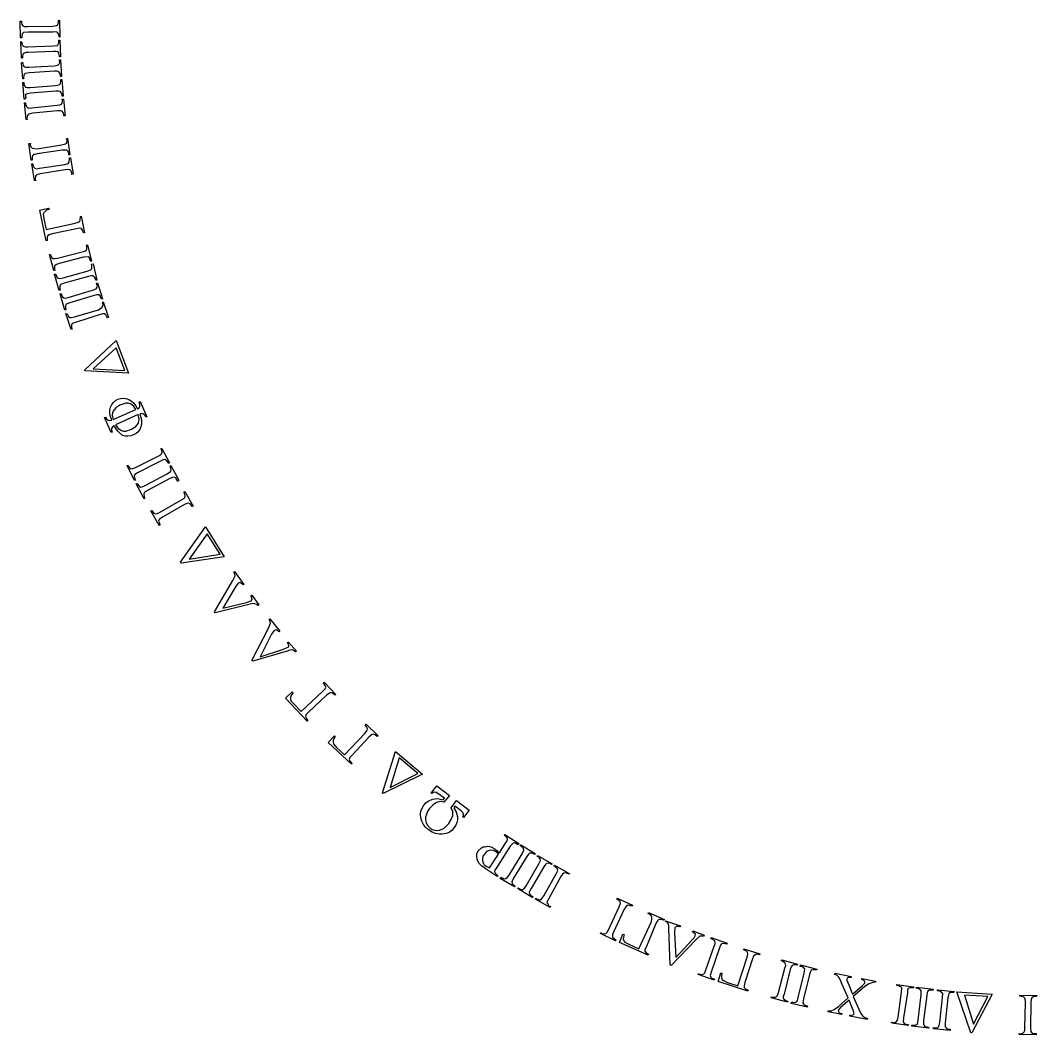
# Model space of a CAD drawing. Extents: x 0 to 660, y 0 to 661.
# Drawn here: x 0.1 to 327.5, y 0.1 to 326.9 of the extents above; entities that cross this region are included whole.
import ezdxf

# ---------------------------------------------------------------- set-up
doc = ezdxf.new("R2010")
doc.units = 0

msp = doc.modelspace()

# ---------------------------------------------------------------- linework, layer by layer
at = {"layer": 'Layer 1'}
for p, q in [((0.093927, 326.708), (0.438149, 326.714)), ((0.19341, 321.304), (0.093927, 326.708)), ((0.438149, 326.714), (0.446352, 326.259)), ((0.446352, 326.259), (0.57269, 325.5935)), ((0.446352, 326.259), (0.446352, 326.259)), ((0.57269, 325.5935), (0.922866, 325.141)), ((0.922866, 325.141), (1.485698, 324.9765)), ((1.485698, 324.9765), (2.35929, 324.935)), ((2.35929, 324.935), (10.5063, 325.086)), ((10.5063, 325.086), (11.7689, 325.23)), ((11.7689, 325.23), (12.03875, 325.3405)), ((12.03875, 325.3405), (12.1616, 325.628)), ((12.1616, 325.628), (12.3693, 326.311)), ((12.3608, 326.934), (12.7503, 326.94)), ((12.3693, 326.311), (12.3608, 326.934)), ((12.7503, 326.94), (12.8045, 321.537)), ((0.613833, 321.311), (0.19341, 321.304)), ((0.736864, 322.617), (0.555624, 321.757)), ((0.555624, 321.757), (0.613833, 321.311)), ((1.12977, 323.006), (0.736864, 322.617)), ((2.49237, 323.15), (1.12977, 323.006)), ((10.5391, 323.105), (2.49237, 323.15)), ((11.4657, 323.210875), (10.5391, 323.105)), ((11.9756, 323.103), (11.4657, 323.210875)), ((12.368688, 322.62475), (11.9756, 323.103)), ((12.6021, 321.782), (12.368688, 322.62475)), ((12.6868, 321.53), (12.6021, 321.782)), ((12.8045, 321.537), (12.6868, 321.53)), ((0.433122, 314.712), (0.227012, 320.112)), ((0.227012, 320.112), (0.57097, 319.932)), ((0.57097, 319.932), (0.588433, 319.67)), ((0.588433, 319.67), (0.727702, 319.007375)), ((0.588433, 319.67), (0.588433, 319.67)), ((0.727702, 319.007375), (1.08664, 318.563)), ((1.08664, 318.563), (1.599966, 318.407625)), ((1.599966, 318.407625), (2.52703, 318.385)), ((2.52703, 318.385), (10.6693, 318.695)), ((10.6693, 318.695), (12.1338, 318.864)), ((12.1338, 318.864), (12.3137, 319.27)), ((12.3137, 319.27), (12.522462, 319.662375)), ((12.4873, 320.58), (12.831, 320.593)), ((12.5045, 319.922), (12.4873, 320.58)), ((12.522462, 319.662375), (12.5045, 319.922)), ((12.831, 320.593), (13.0371, 315.192)), ((0.776816, 314.725), (0.433122, 314.712)), ((0.950382, 316.035), (0.759882, 315.171)), ((0.759882, 315.171), (0.776816, 314.725)), ((1.139129, 316.26825), (0.950382, 316.035)), ((1.44991, 316.329), (1.139129, 316.26825)), ((1.8158, 316.52675), (1.44991, 316.329)), ((2.59503, 316.6), (1.8158, 316.52675)), ((10.7376, 316.911), (2.59503, 316.6)), ((11.671912, 316.889875), (10.7376, 316.911)), ((12.237, 316.742), (11.671912, 316.889875)), ((12.544087, 316.26875), (12.237, 316.742)), ((12.6762, 315.416), (12.544087, 316.26875)), ((12.6931, 315.179), (12.6762, 315.416)), ((13.0371, 315.192), (12.6931, 315.179)), ((0.490801, 313.275), (0.834495, 313.474)), ((0.891645, 308.111), (0.490801, 313.275)), ((0.834495, 313.474), (0.860688, 313.071)), ((0.860688, 313.071), (1.032866, 312.352625)), ((0.860688, 313.071), (0.860688, 313.071)), ((1.032866, 312.352625), (1.38086, 311.974)), ((1.38086, 311.974), (1.916801, 311.829375)), ((1.916801, 311.829375), (2.82442, 311.825)), ((2.82442, 311.825), (10.959, 312.297)), ((10.959, 312.297), (12.215, 312.49)), ((12.215, 312.49), (12.5918, 312.903)), ((12.5918, 312.903), (12.818988, 313.32375)), ((12.7391, 314.217), (13.0828, 314.236)), ((12.7656, 313.761), (12.7391, 314.217)), ((12.818988, 313.32375), (12.7656, 313.761)), ((13.0828, 314.236), (13.3956, 308.841)), ((1.14723, 308.131), (0.891645, 308.111)), ((1.2946, 309.444), (1.1213, 308.577)), ((1.1213, 308.577), (1.14723, 308.131)), ((1.6719, 309.848), (1.2946, 309.444)), ((3.08504, 310.042), (1.6719, 309.848)), ((11.0625, 310.513), (3.08504, 310.042)), ((11.9898, 310.511375), (11.0625, 310.513)), ((12.5055, 310.374), (11.9898, 310.511375)), ((12.873438, 309.93375), (12.5055, 310.374)), ((13.0262, 309.267), (12.873438, 309.93375)), ((13.0519, 308.821), (13.0262, 309.267)), ((13.3956, 308.841), (13.0519, 308.821)), ((13.1159, 307.877), (13.4591, 307.904)), ((13.1514, 307.211), (13.1159, 307.877)), ((13.4591, 307.904), (13.8787, 302.516)), ((0.883972, 306.925), (1.22714, 306.952)), ((1.3036, 301.537), (0.883972, 306.925)), ((1.22714, 306.952), (1.26259, 306.497)), ((1.26259, 306.497), (1.428052, 305.840625)), ((1.26259, 306.497), (1.26259, 306.497)), ((1.428052, 305.840625), (1.80446, 305.41)), ((1.80446, 305.41), (2.32337, 305.27575)), ((2.32337, 305.27575), (3.25067, 305.29)), ((3.25067, 305.29), (11.3742, 305.923)), ((11.3742, 305.923), (12.6262, 306.141)), ((12.6262, 306.141), (12.9945, 306.562)), ((12.9945, 306.562), (13.1514, 307.211)), ((1.64676, 301.564), (1.3036, 301.537)), ((1.83356, 302.009), (1.64676, 301.564)), ((1.76821, 302.879), (1.720418, 302.44925)), ((1.720418, 302.44925), (1.83356, 302.009)), ((1.998, 303.13225), (1.76821, 302.879)), ((2.32304, 303.291), (1.998, 303.13225)), ((3.38931, 303.509), (2.32304, 303.291)), ((11.5131, 304.142), (3.38931, 303.509)), ((12.440175, 304.1585), (11.5131, 304.142)), ((12.9585, 304.031), (12.440175, 304.1585)), ((13.343, 303.501), (12.9585, 304.031)), ((13.5652, 302.809), (13.343, 303.501)), ((13.5355, 302.489), (13.5652, 302.809)), ((13.8787, 302.516), (13.5355, 302.489)), ((13.6181, 301.549), (13.9607, 301.582)), ((13.6625, 300.911), (13.6181, 301.549)), ((13.9607, 301.582), (14.4872, 296.204)), ((1.40758, 300.353), (1.74995, 300.387)), ((1.9341, 294.975), (1.40758, 300.353)), ((1.74995, 300.387), (1.7944, 299.933)), ((1.7944, 299.933), (1.972963, 299.279875)), ((1.7944, 299.933), (1.7944, 299.933)), ((1.972963, 299.279875), (2.3577, 298.857)), ((2.3577, 298.857), (2.879357, 298.652375)), ((2.879357, 298.652375), (3.80603, 298.765)), ((3.80603, 298.765), (12.0015, 299.559)), ((12.0015, 299.559), (12.803275, 299.667125)), ((12.803275, 299.667125), (13.1627, 299.803)), ((13.1627, 299.803), (13.364012, 299.913125)), ((13.364012, 299.913125), (13.5228, 300.231)), ((13.5228, 300.231), (13.6625, 300.911)), ((2.27647, 294.98), (1.9341, 294.975)), ((2.37199, 296.252), (2.23308, 295.452)), ((2.23308, 295.452), (2.27647, 294.98)), ((2.73288, 296.745), (2.37199, 296.252)), ((3.266014, 296.817375), (2.73288, 296.745)), ((4.08252, 296.988), (3.266014, 296.817375)), ((12.0896, 297.782), (4.08252, 296.988)), ((13.016262, 297.816625), (12.0896, 297.782)), ((13.5371, 297.699), (13.016262, 297.816625)), ((13.922163, 297.27425), (13.5371, 297.699)), ((14.1012, 296.614), (13.922163, 297.27425)), ((14.1446, 296.17), (14.1012, 296.614)), ((14.4872, 296.204), (14.1446, 296.17)), ((15.0024, 288.706), (15.3434, 288.951)), ((15.0651, 288.453), (15.0024, 288.706)), ((15.174844, 288.229938), (15.0651, 288.453)), ((15.152325, 287.99225), (15.174844, 288.229938)), ((15.3434, 288.951), (16.0843, 283.598)), ((2.84929, 287.222), (3.32845, 287.269)), ((3.59039, 281.868), (2.84929, 287.222)), ((3.32845, 287.269), (3.25278, 286.817)), ((3.25278, 286.817), (3.457172, 286.172125)), ((3.25278, 286.817), (3.25278, 286.817)), ((3.457172, 286.172125), (3.85841, 285.765)), ((3.85841, 285.765), (5.46893, 285.555)), ((5.46893, 285.555), (13.3808, 286.848)), ((13.6255, 285.079), (5.55413, 283.962)), ((13.3808, 286.848), (14.6172, 287.142)), ((14.550062, 285.151), (13.6255, 285.079)), ((15.0751, 285.055), (14.550062, 285.151)), ((14.6172, 287.142), (14.9598, 287.407)), ((14.9598, 287.407), (15.152325, 287.99225)), ((15.496575, 284.6455), (15.0751, 285.055)), ((3.93117, 281.916), (3.59039, 281.868)), ((3.87092, 282.798875), (3.87006, 282.358)), ((3.87006, 282.358), (3.93117, 281.916)), ((4.01902, 283.236), (3.87092, 282.798875)), ((4.31773, 283.669), (4.01902, 283.236)), ((4.808929, 283.740875), (4.31773, 283.669)), ((5.55413, 283.962), (4.808929, 283.740875)), ((15.6821, 283.993), (15.496575, 284.6455)), ((15.7435, 283.551), (15.6821, 283.993)), ((16.0843, 283.598), (15.7435, 283.551)), ((15.8662, 281.293), (15.9538, 282.164)), ((15.9491, 282.615), (16.2224, 282.669)), ((15.9538, 282.164), (15.9491, 282.615)), ((16.2224, 282.669), (17.0701, 277.331)), ((3.76528, 280.69), (4.10527, 280.744)), ((4.61327, 275.352), (3.76528, 280.69)), ((4.10527, 280.744), (4.17671, 280.294)), ((4.17671, 280.294), (4.475225, 279.6525)), ((4.17671, 280.294), (4.17671, 280.294)), ((4.475225, 279.6525), (4.8035, 279.254)), ((4.8035, 279.254), (5.331577, 279.123625)), ((5.331577, 279.123625), (6.25474, 279.249)), ((6.25474, 279.249), (14.433, 280.527)), ((14.5822, 278.763), (6.53494, 277.485)), ((14.433, 280.527), (15.5326, 280.845)), ((15.505225, 278.853125), (14.5822, 278.763)), ((16.0321, 278.767), (15.505225, 278.853125)), ((15.5326, 280.845), (15.8662, 281.293)), ((16.441937, 278.283375), (16.0321, 278.767)), ((4.95326, 275.176), (4.61327, 275.352)), ((4.9694, 276.728), (4.88314, 275.847)), ((4.88314, 275.847), (4.95326, 275.176)), ((5.202795, 276.992875), (4.9694, 276.728)), ((5.42131, 277.167), (5.202795, 276.992875)), ((6.53494, 277.485), (5.42131, 277.167)), ((16.6603, 277.718), (16.441937, 278.283375)), ((16.7304, 277.215), (16.6603, 277.718)), ((17.0701, 277.331), (16.7304, 277.215)), ((6.33438, 265.775), (9.20828, 266.436)), ((8.4484, 255.878), (6.33438, 265.775)), ((8.19149, 265.409), (7.640564, 264.931625)), ((8.576525, 265.802125), (8.19149, 265.409)), ((9.49853, 266.082), (8.576525, 265.802125)), ((9.20828, 266.436), (9.49853, 266.082)), ((9.49853, 266.082), (9.49853, 266.082)), ((7.640564, 264.931625), (7.47024, 264.443)), ((7.47024, 264.443), (7.62925, 263.008)), ((7.62925, 263.008), (8.3677, 259.496)), ((18.76195, 261.85325), (19.2619, 262.206)), ((19.2619, 262.206), (19.422125, 262.6765)), ((19.422125, 262.6765), (19.4469, 263.735)), ((19.4469, 263.735), (19.6524, 263.807)), ((19.6524, 263.807), (20.7833, 258.513)), ((8.3677, 259.496), (17.7826, 261.562)), ((18.1557, 259.761), (10.3145, 258.141)), ((17.7826, 261.562), (18.76195, 261.85325)), ((19.168825, 259.94175), (18.1557, 259.761)), ((19.7702, 259.827), (19.168825, 259.94175)), ((20.137025, 259.356375), (19.7702, 259.827)), ((20.4467, 258.441), (20.137025, 259.356375)), ((8.78495, 255.95), (8.4484, 255.878)), ((8.83601, 257.492), (8.693502, 256.91225)), ((8.693502, 256.91225), (8.78495, 255.95)), ((9.379993, 257.839375), (8.83601, 257.492)), ((10.3145, 258.141), (9.379993, 257.839375)), ((20.7833, 258.513), (20.4467, 258.441)), ((12.1211, 250.315), (20.0199, 252.316)), ((20.0199, 252.316), (20.842425, 252.54)), ((20.842425, 252.54), (21.2166, 252.743)), ((21.2166, 252.743), (21.450637, 252.9365)), ((21.405, 254.538), (21.7387, 254.622)), ((21.5169, 254.096), (21.405, 254.538)), ((21.450637, 252.9365), (21.5082, 253.22)), ((21.5082, 253.22), (21.5169, 254.096)), ((21.7387, 254.622), (23.0656, 249.383)), ((10.8386, 246.286), (9.51149, 251.525)), ((9.51149, 251.525), (9.84513, 251.516)), ((9.84513, 251.516), (9.95705, 251.168)), ((9.95705, 251.168), (10.245781, 250.54875)), ((9.95705, 251.168), (9.95705, 251.168)), ((10.245781, 250.54875), (10.6754, 250.189)), ((10.6754, 250.189), (11.245325, 250.144)), ((11.245325, 250.144), (12.1211, 250.315)), ((20.4584, 250.584), (12.5595, 248.584)), ((21.9019, 250.72), (20.4584, 250.584)), ((22.36235, 250.357125), (21.9019, 250.72)), ((22.6224, 249.731), (22.36235, 250.357125)), ((22.7319, 249.298), (22.6224, 249.731)), ((23.0656, 249.383), (22.7319, 249.298)), ((11.1723, 246.371), (10.8386, 246.286)), ((11.0688, 247.688), (11.0625, 246.803)), ((11.0625, 246.803), (11.1723, 246.371)), ((11.247175, 247.88975), (11.0688, 247.688)), ((11.363, 247.934), (11.247175, 247.88975)), ((11.796062, 248.270625), (11.363, 247.934)), ((12.5595, 248.584), (11.796062, 248.270625)), ((13.9488, 243.971), (21.6344, 246.13)), ((21.6344, 246.13), (22.8221, 246.489)), ((22.8221, 246.489), (22.9924, 246.72225)), ((22.9745, 248.38), (23.5135, 248.471)), ((23.0952, 247.94), (22.9745, 248.38)), ((22.9924, 246.72225), (23.1042, 247.065)), ((23.1042, 247.065), (23.0952, 247.94)), ((23.5135, 248.471), (24.7385, 243.26)), ((11.1442, 245.128), (11.476, 245.22)), ((12.5764, 239.917), (11.1442, 245.128)), ((11.476, 245.22), (11.5967, 244.78)), ((11.5967, 244.78), (11.8836, 244.16675)), ((11.5967, 244.78), (11.5967, 244.78)), ((11.8836, 244.16675), (12.3346, 243.816)), ((12.3346, 243.816), (12.891088, 243.782125)), ((12.891088, 243.782125), (13.9488, 243.971)), ((22.1078, 244.408), (14.2507, 242.249)), ((23.018238, 244.6), (22.1078, 244.408)), ((23.5743, 244.573), (23.018238, 244.6)), ((24.003138, 244.2195), (23.5743, 244.573)), ((24.2885, 243.599), (24.003138, 244.2195)), ((24.4067, 243.169), (24.2885, 243.599)), ((24.7385, 243.26), (24.4067, 243.169)), ((24.6652, 242.263), (24.9952, 242.361)), ((24.9952, 242.361), (26.5321, 237.18)), ((12.9082, 240.008), (12.5764, 239.917)), ((13.063, 241.797), (12.7783, 241.323)), ((12.7783, 241.323), (12.7899, 240.439)), ((12.7899, 240.439), (12.9082, 240.008)), ((14.2507, 242.249), (13.063, 241.797)), ((15.5588, 237.67), (23.3709, 239.987)), ((23.3709, 239.987), (24.5493, 240.463)), ((24.5493, 240.463), (24.8216, 240.951)), ((24.7949, 241.79), (24.6652, 242.263)), ((24.954388, 241.304875), (24.7949, 241.79)), ((24.8216, 240.951), (24.954388, 241.304875)), ((12.9029, 238.774), (13.2662, 238.872)), ((14.4396, 233.593), (12.9029, 238.774)), ((13.2662, 238.872), (13.3625, 238.435)), ((13.3625, 238.435), (13.722213, 237.82775)), ((13.3625, 238.435), (13.3625, 238.435)), ((13.722213, 237.82775), (14.1195, 237.486)), ((14.1195, 237.486), (14.71225, 237.4625)), ((14.71225, 237.4625), (15.5588, 237.67)), ((16.0668, 235.958), (14.8883, 235.482)), ((23.8786, 238.275), (16.0668, 235.958)), ((24.781937, 238.48475), (23.8786, 238.275)), ((25.3156, 238.468), (24.781937, 238.48475)), ((25.805425, 238.124), (25.3156, 238.468)), ((26.0752, 237.51), (25.805425, 238.124)), ((26.2784, 237.082), (26.0752, 237.51)), ((26.5321, 237.18), (26.2784, 237.082)), ((26.6197, 235.697), (26.6885, 236.174)), ((26.6885, 236.174), (26.8091, 236.279)), ((26.8091, 236.279), (28.4501, 231.129)), ((14.7696, 233.691), (14.4396, 233.593)), ((14.8883, 235.482), (14.6132, 235.003)), ((14.6132, 235.003), (14.6426, 234.119)), ((14.6426, 234.119), (14.7696, 233.691)), ((17.5286, 231.399), (25.2328, 233.692)), ((25.2328, 233.692), (26.4014, 234.372)), ((26.4014, 234.372), (26.6639, 234.865)), ((26.7672, 235.222875), (26.6197, 235.697)), ((26.6639, 234.865), (26.7672, 235.222875)), ((16.4322, 227.3), (14.7915, 232.449)), ((14.7915, 232.449), (15.1193, 232.408)), ((15.1193, 232.408), (15.2577, 232.119)), ((15.2577, 232.119), (15.569012, 231.51775)), ((15.2577, 232.119), (15.2577, 232.119)), ((15.569012, 231.51775), (16.0337, 231.185)), ((16.0337, 231.185), (16.577188, 231.173125)), ((16.577188, 231.173125), (17.5286, 231.399)), ((18.1901, 229.697), (16.8428, 229.198)), ((25.7751, 232.171), (18.1901, 229.697)), ((26.6739, 232.399), (25.7751, 232.171)), ((27.2076, 232.393), (26.6739, 232.399)), ((27.673175, 232.058375), (27.2076, 232.393)), ((27.9865, 231.45), (27.673175, 232.058375)), ((28.122, 231.025), (27.9865, 231.45)), ((28.4501, 231.129), (28.122, 231.025)), ((16.7603, 227.404), (16.4322, 227.3)), ((16.8428, 229.198), (16.5774, 228.713)), ((16.5774, 228.713), (16.6245, 227.83)), ((16.6245, 227.83), (16.7603, 227.404)), ((20.7213, 214.248), (30.9189, 223.786)), ((30.9189, 223.786), (34.899, 213.198)), ((31.0038, 221.426), (23.6146, 214.64)), ((33.7203, 214.086), (31.0038, 221.426)), ((20.8325, 213.952), (20.7213, 214.248)), ((34.899, 213.198), (20.8325, 213.952)), ((23.6146, 214.64), (33.7203, 214.086)), ((33.7203, 214.086), (33.7203, 214.086)), ((34.899, 213.198), (34.899, 213.198)), ((29.183, 202.318), (29.570205, 203.145609)), ((29.570205, 203.145609), (30.086213, 203.841875)), ((30.086213, 203.841875), (30.733489, 204.406703)), ((30.733489, 204.406703), (31.5145, 204.84)), ((31.5145, 204.84), (32.367311, 205.124656)), ((34.060175, 203.53775), (32.1627, 202.952)), ((32.367311, 205.124656), (33.237063, 205.21225)), ((33.237063, 205.21225), (34.121308, 205.102969)), ((34.831228, 203.560063), (34.060175, 203.53775)), ((34.121308, 205.102969), (35.0176, 204.797)), ((35.4838, 203.402), (34.831228, 203.560063)), ((35.0176, 204.797), (35.868966, 204.269641)), ((36.544413, 202.68525), (35.4838, 203.402)), ((35.868966, 204.269641), (36.619775, 203.598375)), ((36.619775, 203.598375), (37.270047, 202.761172)), ((38.4055, 203.949), (38.7201, 204.089)), ((38.621939, 203.151672), (38.4055, 203.949)), ((38.596513, 202.556375), (38.621939, 203.151672)), ((38.7201, 204.089), (40.8916, 199.191)), ((28.947975, 200.3605), (28.9624, 201.381625)), ((29.139688, 199.254625), (28.947975, 200.3605)), ((28.9624, 201.381625), (29.183, 202.318)), ((29.806246, 200.425428), (29.721858, 199.760516)), ((29.721858, 199.760516), (30.005, 198.271)), ((30.030437, 201.037125), (29.806246, 200.425428)), ((30.005, 198.271), (37.3522, 201.529)), ((30.865723, 202.100922), (30.030437, 201.037125)), ((38.0759, 199.896), (30.7289, 196.639)), ((32.1627, 202.952), (30.865723, 202.100922)), ((37.3522, 201.529), (36.544413, 202.68525)), ((37.270047, 202.761172), (37.8198, 201.736)), ((37.8198, 201.736), (38.329155, 202.104141)), ((38.390505, 198.410625), (38.0759, 199.896)), ((38.329155, 202.104141), (38.596513, 202.556375)), ((39.1802, 200.213828), (38.5437, 200.103)), ((38.5437, 200.103), (38.941022, 199.003359)), ((39.731275, 200.075375), (39.1802, 200.213828)), ((40.196888, 199.687734), (39.731275, 200.075375)), ((27.1893, 198.976), (27.5039, 199.116)), ((29.361, 194.078), (27.1893, 198.976)), ((27.5039, 199.116), (27.884172, 198.479266)), ((27.884172, 198.479266), (28.34985, 198.091625)), ((28.34985, 198.091625), (28.900953, 197.953172)), ((28.900953, 197.953172), (29.5375, 198.064)), ((29.5375, 198.064), (29.139688, 199.254625)), ((29.5375, 198.064), (29.5375, 198.064)), ((30.005, 198.271), (30.005, 198.271)), ((30.7289, 196.639), (31.572875, 195.46075)), ((37.314064, 196.076625), (38.136562, 197.1375)), ((38.136562, 197.1375), (38.390505, 198.410625)), ((39.133678, 196.939078), (38.9289, 195.975)), ((38.941022, 199.003359), (39.1377, 197.948625)), ((39.1377, 197.948625), (39.133678, 196.939078)), ((40.577, 199.051), (40.196888, 199.687734)), ((40.8916, 199.191), (40.577, 199.051)), ((29.6756, 194.218), (29.361, 194.078)), ((29.482737, 195.451625), (29.457739, 194.834766)), ((29.457739, 194.834766), (29.6756, 194.218)), ((29.750567, 196.004922), (29.482737, 195.451625)), ((30.2612, 196.431), (29.750567, 196.004922)), ((31.553413, 194.537), (30.2612, 196.431)), ((33.0395, 193.192), (31.553413, 194.537)), ((31.572875, 195.46075), (32.645, 194.761)), ((32.645, 194.761), (33.294761, 194.555812)), ((32.645, 194.761), (32.645, 194.761)), ((33.902167, 192.971781), (33.0395, 193.192)), ((33.294761, 194.555812), (34.057687, 194.5925)), ((34.057687, 194.5925), (35.923, 195.228)), ((36.5929, 193.327), (35.678877, 193.020719)), ((35.923, 195.228), (37.314064, 196.076625)), ((37.386286, 193.761), (36.5929, 193.327)), ((38.040087, 194.3225), (37.386286, 193.761)), ((38.554295, 195.04825), (38.040087, 194.3225)), ((38.9289, 195.975), (38.554295, 195.04825)), ((34.781962, 192.9085), (33.902167, 192.971781)), ((35.678877, 193.020719), (34.781962, 192.9085)), ((44.4865, 186.503), (45.18215, 186.85725)), ((45.18215, 186.85725), (45.5601, 187.21)), ((45.5562, 188.595), (45.3498, 189.001)), ((45.3498, 189.001), (45.6567, 188.966)), ((45.7401, 187.739), (45.5562, 188.595)), ((45.5601, 187.21), (45.7401, 187.739)), ((45.6567, 188.966), (48.102, 184.337)), ((34.5228, 183.45), (34.7154, 183.46)), ((36.8538, 178.63), (34.5228, 183.45)), ((34.7154, 183.46), (34.9215, 183.199)), ((37.2199, 182.843), (44.4865, 186.503)), ((45.2945, 184.863), (38.028, 181.25)), ((46.145263, 185.296625), (45.2945, 184.863)), ((46.673, 185.386), (46.145263, 185.296625)), ((47.186312, 185.129625), (46.673, 185.386)), ((47.5929, 184.58), (47.186312, 185.129625)), ((47.7951, 184.182), (47.5929, 184.58)), ((48.102, 184.337), (47.7951, 184.182)), ((48.2319, 183.199), (48.5356, 183.503)), ((48.5356, 183.503), (51.1889, 178.734)), ((34.9215, 183.199), (35.344925, 182.655375)), ((34.9215, 183.199), (34.9215, 183.199)), ((35.344925, 182.655375), (35.8372, 182.402)), ((35.8372, 182.402), (36.36835, 182.4755)), ((36.36835, 182.4755), (37.2199, 182.843)), ((36.9546, 180.57), (36.7704, 180.049)), ((38.028, 181.25), (36.9546, 180.57)), ((40.3198, 177.021), (47.4183, 180.853)), ((47.4183, 180.853), (48.478, 181.554)), ((48.4462, 182.939), (48.2319, 183.199)), ((48.647, 182.087), (48.4462, 182.939)), ((48.478, 181.554), (48.647, 182.087)), ((36.7704, 180.049), (36.9585, 179.185)), ((37.1607, 178.786), (36.8538, 178.63)), ((36.9585, 179.185), (37.1607, 178.786)), ((37.4038, 177.572), (37.7076, 177.734)), ((39.9452, 172.803), (37.4038, 177.572)), ((37.7076, 177.734), (37.9219, 177.332)), ((37.9219, 177.332), (38.3364, 176.79625)), ((37.9219, 177.332), (37.9219, 177.332)), ((39.394575, 176.637), (40.3198, 177.021)), ((48.2581, 179.277), (41.0667, 175.445)), ((49.10125, 179.593), (48.2581, 179.277)), ((49.6273, 179.753), (49.10125, 179.593)), ((50.155313, 179.507625), (49.6273, 179.753)), ((50.5631, 178.966), (50.155313, 179.507625)), ((50.7732, 178.367), (50.5631, 178.966)), ((51.1889, 178.734), (50.7732, 178.367)), ((38.3364, 176.79625), (38.8535, 176.553)), ((38.8535, 176.553), (39.394575, 176.637)), ((40.0073, 174.743), (39.8335, 174.219)), ((39.8335, 174.219), (40.0391, 173.358)), ((40.453263, 175.0085), (40.0073, 174.743)), ((41.0667, 175.445), (40.453263, 175.0085)), ((52.7719, 174.953), (53.0706, 175.123)), ((52.9981, 174.557), (52.7719, 174.953)), ((53.2246, 173.711), (52.9981, 174.557)), ((53.0706, 175.123), (55.754, 170.433)), ((53.0714, 173.174), (53.2246, 173.711)), ((40.2489, 172.964), (39.9452, 172.803)), ((40.0391, 173.358), (40.2489, 172.964)), ((44.9606, 168.395), (52.0334, 172.441)), ((52.9536, 170.89), (45.8475, 166.844)), ((52.0334, 172.441), (52.766825, 172.8075)), ((52.766825, 172.8075), (53.0714, 173.174)), ((53.755525, 171.259625), (52.9536, 170.89)), ((54.2744, 171.408), (53.755525, 171.259625)), ((54.799937, 171.168875), (54.2744, 171.408)), ((55.2336, 170.578), (54.799937, 171.168875)), ((55.4553, 170.262), (55.2336, 170.578)), ((55.754, 170.433), (55.4553, 170.262)), ((42.1221, 168.861), (42.4209, 169.031)), ((44.8058, 164.169), (42.1221, 168.861)), ((42.4209, 169.031), (42.6473, 168.636)), ((42.6473, 168.636), (43.077663, 168.113125)), ((42.6473, 168.636), (42.6473, 168.636)), ((43.077663, 168.113125), (43.6017, 167.885)), ((43.6017, 167.885), (44.128563, 167.9855)), ((44.128563, 167.9855), (44.9606, 168.395)), ((44.8095, 166.111), (44.6516, 165.582)), ((44.6516, 165.582), (44.782875, 165.135125)), ((44.782875, 165.135125), (44.8828, 164.728)), ((45.1045, 164.34), (44.8058, 164.169)), ((45.8475, 166.844), (44.8095, 166.111)), ((44.8828, 164.728), (45.1045, 164.34)), ((51.7276, 152.312), (59.7045, 163.715)), ((60.2395, 161.474), (54.475, 153.301)), ((59.7045, 163.715), (65.8113, 154.041)), ((64.4728, 154.873), (60.2395, 161.474)), ((65.8113, 154.041), (51.8982, 152.046)), ((54.475, 153.301), (64.4728, 154.873)), ((64.4728, 154.873), (64.4728, 154.873)), ((65.8113, 154.041), (65.8113, 154.041)), ((51.8982, 152.046), (51.7276, 152.312)), ((68.5968, 146.478), (69.2641, 147.973)), ((68.8363, 149.157), (69.1149, 149.359)), ((69.18595, 148.443125), (68.8363, 149.157)), ((69.1149, 149.359), (72.1359, 145.196)), ((69.2641, 147.973), (69.18595, 148.443125)), ((69.2641, 147.973), (69.2641, 147.973)), ((62.6173, 136.346), (68.5968, 146.478)), ((69.4298, 144.427), (65.3292, 137.487)), ((70.3301, 145.609), (69.4298, 144.427)), ((70.9471, 145.741), (70.3301, 145.609)), ((71.340213, 145.516), (70.9471, 145.741)), ((71.8573, 144.994), (71.340213, 145.516)), ((72.1359, 145.196), (71.8573, 144.994)), ((74.3976, 141.493), (74.6762, 141.695)), ((74.7043, 140.88025), (74.3976, 141.493)), ((74.6762, 141.695), (76.9598, 138.548)), ((74.7854, 140.302), (74.7043, 140.88025)), ((74.1626, 138.811), (62.8194, 136.068)), ((65.3292, 137.487), (72.9873, 139.366)), ((72.9873, 139.366), (74.4378, 139.901)), ((75.021838, 138.974125), (74.1626, 138.811)), ((74.4378, 139.901), (74.7854, 140.302)), ((75.6602, 138.961), (75.021838, 138.974125)), ((76.170587, 138.71125), (75.6602, 138.961)), ((76.6812, 138.346), (76.170587, 138.71125)), ((76.9598, 138.548), (76.6812, 138.346)), ((62.8194, 136.068), (62.6173, 136.346)), ((74.7317, 120.66), (80.0959, 131.131)), ((80.0959, 131.131), (80.6727, 132.663)), ((80.2295, 133.819), (80.51, 134.038)), ((80.569862, 133.187), (80.2295, 133.819)), ((80.51, 134.038), (83.7051, 130.062)), ((80.6727, 132.663), (80.569862, 133.187)), ((80.6727, 132.663), (80.6727, 132.663)), ((81.0497, 129.134), (77.3709, 121.839)), ((81.8779, 130.367), (81.0497, 129.134)), ((82.4859, 130.536), (81.8779, 130.367)), ((82.891675, 130.33475), (82.4859, 130.536)), ((83.4392, 129.844), (82.891675, 130.33475)), ((83.7051, 130.062), (83.4392, 129.844)), ((84.9031, 124.294), (86.3189, 124.915)), ((86.1839, 126.501), (86.4498, 126.567)), ((86.525238, 125.929625), (86.1839, 126.501)), ((86.3189, 124.915), (86.607025, 125.18725)), ((86.4498, 126.567), (89.0745, 123.715)), ((86.6316, 125.509), (86.525238, 125.929625)), ((86.607025, 125.18725), (86.6316, 125.509)), ((86.0382, 123.622), (74.9503, 120.394)), ((77.3709, 121.839), (84.9031, 124.294)), ((86.969462, 124.0005), (86.0382, 123.622)), ((87.7622, 124.049), (86.969462, 124.0005)), ((88.7967, 123.496), (87.7622, 124.049)), ((89.0745, 123.715), (88.7967, 123.496)), ((74.9503, 120.394), (74.7317, 120.66)), ((97.5576, 110.768), (98.262162, 111.52175)), ((97.7526, 113.42), (98.0042, 113.655)), ((98.321375, 112.64825), (97.7526, 113.42)), ((98.0042, 113.655), (101.7, 109.7)), ((98.262162, 111.52175), (98.4937, 112.082)), ((98.4937, 112.082), (98.321375, 112.64825)), ((85.5749, 108.482), (87.6976, 110.529)), ((92.4847, 101.088), (85.5749, 108.482)), ((87.1589, 108.824), (87.116163, 108.375625)), ((87.116163, 108.375625), (87.2343, 107.697)), ((87.435212, 109.608875), (87.1589, 108.824)), ((87.9453, 110.264), (87.435212, 109.608875)), ((87.6976, 110.529), (87.9453, 110.264)), ((90.5234, 104.195), (97.5576, 110.768)), ((98.7768, 109.463), (92.9186, 103.988)), ((99.576588, 110.0265), (98.7768, 109.463)), ((100.154, 110.305), (99.576588, 110.0265)), ((100.7115, 110.090125), (100.154, 110.305)), ((101.449, 109.465), (100.7115, 110.090125)), ((101.7, 109.7), (101.449, 109.465)), ((101.449, 109.465), (101.449, 109.465)), ((87.2343, 107.697), (88.1458, 106.777)), ((88.1458, 106.777), (90.5234, 104.195)), ((92.229975, 103.2335), (91.9855, 102.671)), ((91.9855, 102.671), (92.162013, 102.085375)), ((92.162013, 102.085375), (92.7361, 101.199)), ((92.9186, 103.988), (92.229975, 103.2335)), ((92.7361, 101.199), (92.4847, 101.088)), ((111.166, 99.876), (111.53, 100.126)), ((111.779625, 99.139175), (111.166, 99.876)), ((111.53, 100.126), (115.329, 96.3973)), ((111.778125, 98.010525), (111.986, 98.5843)), ((111.986, 98.5843), (111.779625, 99.139175)), ((99.3046, 94.2211), (101.301, 96.3912)), ((101.09325, 95.479525), (100.855, 94.8402)), ((101.564, 96.1415), (101.09325, 95.479525)), ((101.301, 96.3912), (101.564, 96.1415)), ((104.5, 90.2362), (111.172, 97.2167)), ((112.424, 95.9869), (107.005, 90.1733)), ((111.172, 97.2167), (111.778125, 98.010525)), ((113.253125, 96.66935), (112.424, 95.9869)), ((113.75, 96.9093), (113.253125, 96.66935)), ((114.40525, 96.728163), (113.75, 96.9093)), ((115.092, 96.1478), (114.40525, 96.728163)), ((115.329, 96.3973), (115.092, 96.1478)), ((115.092, 96.1478), (115.092, 96.1478)), ((106.783, 87.2517), (99.3046, 94.2211)), ((100.855, 94.8402), (100.875, 94.257225)), ((100.875, 94.257225), (100.994, 93.7647)), ((100.994, 93.7647), (101.937, 92.6704)), ((101.937, 92.6704), (104.5, 90.2362)), ((106.27325, 89.378613), (106.05, 88.8024)), ((106.05, 88.8024), (106.26025, 88.2436)), ((107.005, 90.1733), (106.27325, 89.378613)), ((116.741, 78.0008), (120.994, 91.3001)), ((122.181, 89.261), (119.197, 79.754)), ((120.994, 91.3001), (129.631, 83.9966)), ((128.169, 84.1976), (122.181, 89.261)), ((106.26025, 88.2436), (106.88, 87.5012)), ((106.88, 87.5012), (106.783, 87.2517)), ((129.631, 83.9966), (116.982, 77.7969)), ((119.197, 79.754), (128.169, 84.1976)), ((128.169, 84.1976), (128.169, 84.1976)), ((129.631, 83.9966), (129.631, 83.9966)), ((132.493, 77.9582), (134.244, 80.2845)), ((134.244, 80.2845), (138.405, 77.1521)), ((116.982, 77.7969), (116.741, 78.0008)), ((131.4505, 75.3094), (132.885, 76.0276)), ((132.768, 77.7513), (132.493, 77.9582)), ((133.11675, 78.0736), (132.768, 77.7513)), ((132.885, 76.0276), (134.5635, 76.196575)), ((132.885, 76.0276), (132.885, 76.0276)), ((133.518, 78.2459), (133.11675, 78.0736)), ((134.016, 78.160687), (133.518, 78.2459)), ((134.652, 77.8114), (134.016, 78.160687)), ((134.5635, 76.196575), (136.353, 75.8143)), ((136.719, 76.2565), (134.652, 77.8114)), ((136.353, 75.8143), (136.719, 76.2565)), ((138.405, 77.1521), (136.523, 75.0529)), ((138.953, 73.2238), (140.57, 75.5746)), ((140.57, 75.5746), (144.663, 72.4422)), ((129.006781, 71.014675), (129.17125, 72.066075)), ((129.17125, 72.066075), (129.542344, 73.075963)), ((129.542344, 73.075963), (130.082, 74.0443)), ((130.082, 74.0443), (130.725, 74.745241)), ((130.725, 74.745241), (131.4505, 75.3094)), ((131.937, 72.951), (131.325109, 72.000592)), ((133.061094, 74.186102), (131.937, 72.951)), ((134.209, 74.948112), (133.061094, 74.186102)), ((135.367406, 75.237042), (134.209, 74.948112)), ((136.523, 75.0529), (135.367406, 75.237042)), ((139.467375, 71.962238), (138.953, 73.2238)), ((140.108, 73.7056), (139.747, 73.1965)), ((139.747, 73.1965), (140.54, 71.89855)), ((142.136, 72.1787), (140.108, 73.7056)), ((142.63525, 71.725175), (142.136, 72.1787)), ((144.663, 72.4422), (142.912, 70.116)), ((129.087, 69.9218), (129.006781, 71.014675)), ((129.407797, 68.847558), (129.087, 69.9218)), ((129.939625, 67.852487), (129.407797, 68.847558)), ((130.677703, 70.171589), (130.657, 69.2929)), ((130.657, 69.2929), (130.826188, 68.475248)), ((130.902875, 71.074137), (130.677703, 70.171589)), ((131.325109, 72.000592), (130.902875, 71.074137)), ((138.109, 68.1427), (138.89275, 69.38835)), ((138.89275, 69.38835), (139.396, 70.6727)), ((139.396, 70.6727), (139.467375, 71.962238)), ((140.54, 71.89855), (140.913, 70.2589)), ((140.906625, 69.344198), (140.7255, 68.472762)), ((140.913, 70.2589), (140.906625, 69.344198)), ((142.917, 71.2937), (142.63525, 71.725175)), ((142.637, 70.3229), (142.912375, 70.840625)), ((142.912, 70.116), (142.637, 70.3229)), ((142.912375, 70.840625), (142.917, 71.2937)), ((130.682391, 66.936598), (129.939625, 67.852487)), ((131.636, 66.0999), (130.682391, 66.936598)), ((130.826188, 68.475248), (131.1435, 67.755388)), ((131.1435, 67.755388), (132.089, 66.609)), ((132.762969, 65.376866), (131.636, 66.0999)), ((132.089, 66.609), (132.783312, 66.192655)), ((132.783312, 66.192655), (133.52225, 65.956113)), ((133.52225, 65.956113), (134.305813, 65.899364)), ((134.305813, 65.899364), (135.134, 66.0224)), ((135.134, 66.0224), (135.984719, 66.314716)), ((135.984719, 66.314716), (136.752, 66.765525)), ((136.752, 66.765525), (138.109, 68.1427)), ((139.167453, 65.895448), (138.295375, 65.287562)), ((139.839, 66.8061), (139.167453, 65.895448)), ((140.369625, 67.631195), (139.839, 66.8061)), ((140.7255, 68.472762), (140.369625, 67.631195)), ((133.8785, 64.87915), (132.762969, 65.376866)), ((135.000031, 64.646934), (133.8785, 64.87915)), ((136.145, 64.7204), (135.000031, 64.646934)), ((137.271609, 64.91752), (136.145, 64.7204)), ((138.295375, 65.287562), (137.271609, 64.91752)), ((155.951, 64.3341), (156.139, 64.6222)), ((156.356, 64.0692), (155.951, 64.3341)), ((156.139, 64.6222), (160.661, 61.6615)), ((156.823, 63.631137), (156.356, 64.0692)), ((156.434, 61.7607), (156.908125, 62.54315)), ((157.026, 63.1408), (156.823, 63.631137)), ((156.908125, 62.54315), (157.026, 63.1408)), ((147.187, 58.314612), (147.623, 59.2914)), ((147.623, 59.2914), (148.672875, 60.299563)), ((148.672875, 60.299563), (149.219797, 60.564436)), ((149.219797, 60.564436), (149.851, 60.6463)), ((150.249125, 59.082363), (149.59, 58.2852)), ((149.851, 60.6463), (150.553219, 60.801422)), ((149.851, 60.6463), (149.851, 60.6463)), ((151.149, 59.4398), (150.249125, 59.082363)), ((150.553219, 60.801422), (151.277, 60.744725)), ((152.15825, 59.561325), (151.149, 59.4398)), ((151.277, 60.744725), (152.022531, 60.493891)), ((152.022531, 60.493891), (152.79, 60.0666)), ((152.956, 59.2348), (152.15825, 59.561325)), ((152.79, 60.0666), (153.579, 59.4721)), ((153.633, 58.8392), (152.956, 59.2348)), ((157.928, 60.7823), (153.519, 53.8703)), ((153.579, 59.4721), (153.993625, 58.939988)), ((153.993625, 58.939988), (154.421, 58.6871)), ((154.421, 58.6871), (156.434, 61.7607)), ((158.833, 61.8245), (157.928, 60.7823)), ((159.433, 61.882775), (158.833, 61.8245)), ((160.099, 61.493), (159.433, 61.882775)), ((160.472, 61.276), (160.099, 61.493)), ((160.661, 61.6615), (160.472, 61.276)), ((161.173, 60.9638), (161.354, 61.2567)), ((161.561, 60.7244), (161.173, 60.9638)), ((161.354, 61.2567), (165.953, 58.418)), ((162.164, 60.0896), (161.561, 60.7244)), ((161.725, 58.4042), (162.286, 59.5443)), ((162.286, 59.5443), (162.164, 60.0896)), ((147.135, 57.2827), (147.187, 58.314612)), ((147.3485, 56.281287), (147.135, 57.2827)), ((147.841, 55.3962), (147.3485, 56.281287)), ((149.148, 57.578938), (148.946, 56.8294)), ((148.946, 56.8294), (148.9485, 56.094263)), ((148.9485, 56.094263), (149.164, 55.4303)), ((149.59, 58.2852), (149.148, 57.578938)), ((151.257, 53.8545), (154.131, 58.2434)), ((154.131, 58.2434), (153.633, 58.8392)), ((157.604, 51.4706), (161.725, 58.4042)), ((163.245, 57.466), (158.964, 50.4943)), ((163.77825, 58.22435), (163.245, 57.466)), ((164.187, 58.5678), (163.77825, 58.22435)), ((164.758375, 58.616838), (164.187, 58.5678)), ((165.392, 58.3595), (164.758375, 58.616838)), ((165.772, 58.1251), (165.392, 58.3595)), ((165.953, 58.418), (165.772, 58.1251)), ((166.583, 57.6356), (166.757, 57.8153)), ((167.185, 57.2967), (166.583, 57.6356)), ((166.757, 57.8153), (171.412, 55.1856)), ((167.3985, 57.1215), (167.185, 57.2967)), ((167.185, 55.0874), (167.724, 56.2386)), ((167.591, 56.7816), (167.3985, 57.1215)), ((167.724, 56.2386), (167.591, 56.7816)), ((148.66475, 54.544225), (147.841, 55.3962)), ((149.883, 53.642), (148.66475, 54.544225)), ((149.164, 55.4303), (149.569625, 54.775525)), ((149.164, 55.4303), (149.164, 55.4303)), ((149.569625, 54.775525), (150.141, 54.3741)), ((153.751, 51.1094), (149.883, 53.642)), ((150.141, 54.3741), (151.257, 53.8545)), ((152.995, 53.1119), (152.864, 52.5908)), ((152.864, 52.5908), (153.073375, 52.08675)), ((153.519, 53.8703), (152.995, 53.1119)), ((163.045, 48.0696), (167.185, 55.0874)), ((168.724, 54.1799), (164.692, 47.1621)), ((169.242, 54.948813), (168.724, 54.1799)), ((169.643, 55.3002), (169.242, 54.948813)), ((170.255875, 55.360725), (169.643, 55.3002)), ((170.853, 55.1163), (170.255875, 55.360725)), ((171.237, 54.8893), (170.853, 55.1163)), ((171.412, 55.1856), (171.237, 54.8893)), ((172.056, 54.4167), (172.226, 54.7165)), ((172.454, 54.1929), (172.056, 54.4167)), ((172.226, 54.7165), (176.934, 52.0638)), ((173.081, 53.583), (172.454, 54.1929)), ((172.71, 51.8812), (173.225, 53.0427)), ((173.225, 53.0427), (173.081, 53.583)), ((153.073375, 52.08675), (153.543, 51.6571)), ((153.543, 51.6571), (153.939, 51.3973)), ((153.939, 51.3973), (153.751, 51.1094)), ((154.729, 50.407), (154.909, 50.8165)), ((159.327, 47.6849), (154.729, 50.407)), ((154.909, 50.8165), (155.297, 50.5771)), ((155.297, 50.5771), (155.92475, 50.323475)), ((155.297, 50.5771), (155.297, 50.5771)), ((155.92475, 50.323475), (156.494, 50.3739)), ((156.494, 50.3739), (156.929, 50.713562)), ((156.929, 50.713562), (157.604, 51.4706)), ((158.964, 50.4943), (158.403, 49.3925)), ((158.403, 49.3925), (158.517, 48.8517)), ((168.71, 44.7819), (172.71, 51.8812)), ((174.266, 51.0046), (170.266, 43.7553)), ((174.82125, 51.783738), (174.266, 51.0046)), ((175.249, 52.1431), (174.82125, 51.783738)), ((175.743125, 52.2149), (175.249, 52.1431)), ((176.376, 51.9831), (175.743125, 52.2149)), ((176.977, 51.764), (176.376, 51.9831)), ((176.934, 52.0638), (176.977, 51.764)), ((158.517, 48.8517), (159.128, 48.2122)), ((159.128, 48.2122), (159.508, 47.9778)), ((159.508, 47.9778), (159.327, 47.6849)), ((160.443, 47.0687), (160.523, 47.365)), ((165.002, 44.3223), (160.443, 47.0687)), ((160.523, 47.365), (160.915, 47.1335)), ((160.915, 47.1335), (161.548125, 46.824687)), ((160.915, 47.1335), (160.915, 47.1335)), ((161.548125, 46.824687), (161.840172, 46.809205)), ((161.840172, 46.809205), (162.116, 46.9541)), ((162.116, 46.9541), (162.52425, 47.302225)), ((162.52425, 47.302225), (163.045, 48.0696)), ((164.221375, 46.461813), (164.068, 46.0112)), ((164.068, 46.0112), (164.169, 45.473)), ((164.692, 47.1621), (164.221375, 46.461813)), ((164.169, 45.473), (164.793, 44.8457)), ((164.793, 44.8457), (165.177, 44.6189)), ((165.177, 44.6189), (165.002, 44.3223)), ((166.034, 43.7273), (166.203, 44.0271)), ((170.743, 41.0746), (166.034, 43.7273)), ((166.203, 44.0271), (166.6, 43.8035)), ((166.6, 43.8035), (167.23775, 43.564788)), ((166.6, 43.8035), (166.6, 43.8035)), ((167.23775, 43.564788), (167.805, 43.5648)), ((167.805, 43.5648), (168.71, 44.7819)), ((170.266, 43.7553), (169.751, 42.7438)), ((169.751, 42.7438), (169.796, 42.416238)), ((192.238, 43.7659), (192.385, 44.0771)), ((192.65, 43.5715), (192.238, 43.7659)), ((192.385, 44.0771), (197.272, 41.7702)), ((193.32, 43.0082), (192.65, 43.5715)), ((193.503, 42.4798), (193.32, 43.0082)), ((169.796, 42.416238), (170.108, 42.2083)), ((170.108, 42.2083), (170.196625, 41.856825)), ((170.196625, 41.856825), (170.523, 41.5937)), ((170.523, 41.5937), (170.912, 41.3746)), ((170.912, 41.3746), (170.743, 41.0746)), ((189.594, 33.9155), (193.072, 41.2841)), ((194.687, 40.5219), (191.209, 33.1532)), ((193.072, 41.2841), (193.503, 42.4798)), ((195.5, 41.7218), (194.687, 40.5219)), ((196.0625, 41.83445), (195.5, 41.7218)), ((196.721, 41.6495), (196.0625, 41.83445)), ((197.22, 41.459), (196.721, 41.6495)), ((197.272, 41.7702), (197.22, 41.459)), ((202.357, 39.1135), (202.496, 39.4286)), ((202.496, 39.4286), (207.632, 37.2529)), ((199.356, 27.7838), (203.451, 36.5994)), ((203.18425, 38.62855), (202.357, 39.1135)), ((203.566, 38.1763), (203.18425, 38.62855)), ((203.451, 36.5994), (203.589125, 37.5644)), ((203.589125, 37.5644), (203.566, 38.1763)), ((205.343875, 36.781838), (204.86, 35.8819)), ((205.794, 37.199), (205.343875, 36.781838)), ((206.39025, 37.221587), (205.794, 37.199)), ((207.315, 36.9378), (206.39025, 37.221587)), ((207.632, 37.2529), (207.315, 36.9378)), ((207.816, 36.6963), (207.942, 36.7809)), ((208.463125, 36.333525), (207.816, 36.6963)), ((207.942, 36.7809), (212.778, 35.1363)), ((208.814, 35.9295), (208.463125, 36.333525)), ((187.001, 32.6709), (187.147, 32.982)), ((187.147, 32.982), (187.56, 32.5899)), ((188.772, 32.7193), (189.14625, 33.103312)), ((189.14625, 33.103312), (189.594, 33.9155)), ((191.209, 33.1532), (190.91225, 32.421037)), ((204.86, 35.8819), (201.869, 28.5397)), ((209.01175, 35.312538), (208.814, 35.9295)), ((209.058, 34.31), (209.01175, 35.312538)), ((209.477, 22.553), (209.058, 34.31)), ((210.986, 34.5121), (210.864, 33.031)), ((210.864, 33.031), (211.243, 24.975)), ((211.435, 34.9556), (210.986, 34.5121)), ((211.887125, 34.977725), (211.435, 34.9556)), ((212.604, 34.8161), (211.887125, 34.977725)), ((212.778, 35.1363), (212.604, 34.8161)), ((212.778, 35.1363), (212.778, 35.1363)), ((216.63, 33.235), (216.756, 33.5554)), ((217.2265, 32.841712), (216.63, 33.235)), ((216.756, 33.5554), (220.375, 32.1341)), ((217.664, 32.5868), (217.2265, 32.841712)), ((191.888, 30.364), (187.001, 32.6709)), ((187.56, 32.5899), (188.21175, 32.580987)), ((187.56, 32.5899), (187.56, 32.5899)), ((188.21175, 32.580987), (188.772, 32.7193)), ((190.902, 31.9576), (190.843, 31.7014)), ((190.843, 31.7014), (190.952, 31.4329)), ((190.91225, 32.421037), (190.902, 31.9576)), ((190.952, 31.4329), (191.631, 30.8659)), ((191.631, 30.8659), (192.035, 30.5156)), ((192.035, 30.5156), (191.888, 30.364)), ((193.117, 29.7703), (194.259, 32.4889)), ((202.384, 25.7031), (193.117, 29.7703)), ((194.259, 32.4889), (194.592, 32.3431)), ((194.37275, 31.560575), (194.365, 30.8781)), ((194.365, 30.8781), (194.538375, 30.320888)), ((194.592, 32.3431), (194.37275, 31.560575)), ((194.538375, 30.320888), (194.861, 29.9139)), ((194.592, 32.3431), (194.592, 32.3431)), ((194.861, 29.9139), (196.119, 29.2043)), ((217.817, 30.8104), (209.798, 22.4273)), ((211.243, 24.975), (216.587, 30.5976)), ((216.587, 30.5976), (217.200625, 31.337775)), ((217.200625, 31.337775), (217.521, 31.9158)), ((217.521, 31.9158), (217.664, 32.5868)), ((219.058, 31.7819), (217.817, 30.8104)), ((219.598, 31.884725), (219.058, 31.7819)), ((220.249, 31.8137), (219.598, 31.884725)), ((220.375, 32.1341), (220.249, 31.8137)), ((222.559, 31.0347), (222.673, 31.3594)), ((222.989, 30.8839), (222.559, 31.0347)), ((222.673, 31.3594), (227.773, 29.5732)), ((223.714, 30.3934), (222.989, 30.8839)), ((223.951, 29.7774), (223.714, 30.3934)), ((223.951625, 29.399912), (223.951, 29.7774)), ((226.5645, 29.511238), (226.017, 29.3409)), ((227.238, 29.3959), (226.5645, 29.511238)), ((227.773, 29.5732), (227.66, 29.2485)), ((196.119, 29.2043), (199.356, 27.7838)), ((201.33225, 27.532312), (201.301, 26.9609)), ((201.301, 26.9609), (201.688, 26.506425)), ((201.869, 28.5397), (201.33225, 27.532312)), ((201.688, 26.506425), (202.522, 26.0182)), ((220.954, 20.9626), (223.647, 28.6529)), ((225.332, 28.0627), (222.639, 20.1889)), ((223.647, 28.6529), (223.951625, 29.399912)), ((225.690625, 28.917763), (225.332, 28.0627)), ((226.017, 29.3409), (225.690625, 28.917763)), ((227.66, 29.2485), (227.238, 29.3959)), ((227.66, 29.2485), (227.66, 29.2485)), ((233.196, 27.4599), (233.212, 27.7878)), ((233.99125, 27.063713), (233.196, 27.4599)), ((233.212, 27.7878), (238.369, 26.1399)), ((234.407, 26.6538), (233.99125, 27.063713)), ((234.465375, 26.0446), (234.407, 26.6538)), ((202.522, 26.0182), (202.384, 25.7031)), ((231.301, 15.8794), (234.232, 25.0499)), ((235.933, 24.5061), (233.492, 16.8687)), ((234.232, 25.0499), (234.465375, 26.0446)), ((236.320625, 25.43265), (235.933, 24.5061)), ((236.724, 25.761), (236.320625, 25.43265)), ((237.315125, 25.978962), (236.724, 25.761)), ((238.264, 25.8121), (237.315125, 25.978962)), ((238.369, 26.1399), (238.264, 25.8121)), ((245.181, 23.8434), (245.454, 24.1757)), ((245.621, 23.7253), (245.181, 23.8434)), ((245.454, 24.1757), (250.491, 22.7781)), ((246.382, 23.2909), (245.621, 23.7253)), ((246.655, 22.8035), (246.382, 23.2909)), ((209.798, 22.4273), (209.477, 22.553)), ((218.504, 19.455), (218.618, 19.7799)), ((218.618, 19.7799), (219.048, 19.6293)), ((219.715625, 19.516237), (220.261, 19.6875)), ((220.261, 19.6875), (220.59325, 20.035963)), ((220.59325, 20.035963), (220.954, 20.9626)), ((222.639, 20.1889), (222.335, 19.1383)), ((224.889, 17.206), (225.742, 20.0289)), ((225.742, 20.0289), (226.088, 19.9183)), ((226.088, 19.9183), (225.95175, 19.117138)), ((226.088, 19.9183), (226.088, 19.9183)), ((244.338, 13.6791), (246.445, 21.5502)), ((248.17, 21.0882), (246.168, 13.0981)), ((246.445, 21.5502), (246.685, 22.326287)), ((246.685, 22.326287), (246.655, 22.8035)), ((248.463375, 21.967962), (248.17, 21.0882)), ((248.756, 22.4143), (248.463375, 21.967962)), ((249.2895, 22.6256), (248.756, 22.4143)), ((249.97, 22.5612), (249.2895, 22.6256)), ((250.402, 22.4458), (249.97, 22.5612)), ((250.491, 22.7781), (250.402, 22.4458)), ((250.682, 12.0305), (252.63, 19.9426)), ((251.32, 22.0622), (251.402, 22.544)), ((251.762, 22.1008), (251.32, 22.0622)), ((251.402, 22.544), (256.688, 21.2518)), ((252.171625, 21.925362), (251.762, 22.1008)), ((252.531, 21.5436), (252.171625, 21.925362)), ((252.79525, 21.427138), (252.531, 21.5436)), ((252.63, 19.9426), (252.815, 21.1999)), ((252.815, 21.1999), (252.79525, 21.427138)), ((254.693, 20.401013), (254.364, 19.5156)), ((254.923, 20.8533), (254.693, 20.401013)), ((255.471625, 21.01075), (254.923, 20.8533)), ((256.291, 21.0245), (255.471625, 21.01075)), ((256.567, 20.9176), (256.291, 21.0245)), ((256.688, 21.2518), (256.567, 20.9176)), ((262.412, 19.5301), (262.577, 19.868)), ((262.577, 19.868), (267.791, 18.8306)), ((223.605, 17.6688), (218.504, 19.455)), ((219.048, 19.6293), (219.715625, 19.516237)), ((222.335, 19.1383), (222.563, 18.6348)), ((222.563, 18.6348), (222.902625, 18.278625)), ((222.902625, 18.278625), (223.297, 18.1413)), ((223.297, 18.1413), (223.718, 17.9937)), ((223.718, 17.9937), (223.605, 17.6688)), ((234.529, 14.1252), (224.889, 17.206)), ((225.95175, 19.117138), (226.015, 18.4377)), ((226.015, 18.4377), (226.245625, 17.883775)), ((226.245625, 17.883775), (226.609, 17.5301)), ((226.609, 17.5301), (227.934, 16.9555)), ((227.934, 16.9555), (231.301, 15.8794)), ((233.492, 16.8687), (233.2595, 15.8738)), ((254.364, 19.5156), (252.447, 11.6037)), ((263.133375, 19.234613), (262.412, 19.5301)), ((263.674, 18.7337), (263.133375, 19.234613)), ((264.206875, 17.893287), (263.674, 18.7337)), ((264.907, 16.244), (264.206875, 17.893287)), ((266.479625, 18.170763), (266.364, 18.0286)), ((266.364, 18.0286), (266.364, 17.5926)), ((266.364, 17.5926), (266.478875, 17.220037)), ((266.478875, 17.220037), (266.8, 16.6911)), ((266.554, 18.3469), (266.479625, 18.170763)), ((266.918, 18.5366), (266.554, 18.3469)), ((266.8, 16.6911), (268.189, 13.1042)), ((267.725, 18.4927), (266.918, 18.5366)), ((267.791, 18.8306), (267.725, 18.4927)), ((271.167, 17.8209), (271.233, 18.1585)), ((272.064, 17.4182), (271.167, 17.8209)), ((271.233, 18.1585), (275.624, 17.3013)), ((271.431, 15.9212), (272.062, 16.5324)), ((272.062, 16.5324), (272.216, 16.8861)), ((272.216, 16.8861), (272.064, 17.4182)), ((273.515, 16.4999), (272.106, 15.4955)), ((274.717, 16.8764), (273.515, 16.4999)), ((275.558, 16.9634), (274.717, 16.8764)), ((275.624, 17.3013), (275.558, 16.9634)), ((275.558, 16.9634), (275.558, 16.9634)), ((233.2595, 15.8738), (233.321, 15.2635)), ((233.321, 15.2635), (233.773125, 14.851688)), ((233.773125, 14.851688), (234.634, 14.453)), ((234.634, 14.453), (234.529, 14.1252)), ((244.042375, 12.741138), (244.338, 13.6791)), ((246.168, 13.0981), (245.899875, 12.426288)), ((266.79, 11.9085), (264.907, 16.244)), ((268.189, 13.1042), (271.431, 15.9212)), ((272.106, 15.4955), (268.464, 12.3776)), ((282.466, 15.9061), (282.514, 16.2469)), ((282.917, 15.8421), (282.466, 15.9061)), ((282.514, 16.2469), (287.865, 15.4876)), ((283.724, 15.5021), (282.917, 15.8421)), ((282.964, 5.71413), (283.996, 13.7818)), ((283.96625, 15.285588), (283.724, 15.5021)), ((284.054, 15.0513), (283.96625, 15.285588)), ((283.996, 13.7818), (284.054, 15.0513)), ((285.898, 13.5307), (284.62, 5.4633)), ((285.96675, 14.409887), (285.898, 13.5307)), ((286.187, 14.9176), (285.96675, 14.409887)), ((286.690875, 15.191463), (286.187, 14.9176)), ((287.374, 15.2095), (286.690875, 15.191463)), ((287.817, 15.1468), (287.374, 15.2095)), ((287.374, 15.2095), (287.374, 15.2095)), ((287.865, 15.4876), (287.817, 15.1468)), ((288.757, 15.0229), (288.798, 15.3645)), ((289.39, 14.9679), (288.757, 15.0229)), ((288.798, 15.3645), (294.163, 14.7123)), ((290.023, 14.6441), (289.39, 14.9679)), ((290.362, 14.1998), (290.023, 14.6441)), ((290.33, 12.9296), (290.362, 14.1998)), ((292.272875, 13.626112), (292.129, 12.7139)), ((292.497, 14.1091), (292.272875, 13.626112)), ((293.007, 14.392875), (292.497, 14.1091)), ((293.679, 14.4245), (293.007, 14.392875)), ((294.122, 14.3708), (293.679, 14.4245)), ((294.163, 14.7123), (294.122, 14.3708)), ((294.122, 14.3708), (294.122, 14.3708)), ((295.518, 14.216), (295.666, 14.5586)), ((295.971, 14.1707), (295.518, 14.216)), ((295.666, 14.5586), (300.929, 13.995)), ((296.791, 13.8643), (295.971, 14.1707)), ((297.033625, 13.569625), (296.791, 13.8643)), ((297.262, 13.4275), (297.033625, 13.569625)), ((297.206, 12.0186), (297.262, 13.4275)), ((299.276, 13.3823), (299.086875, 12.89465)), ((299.768625, 13.676788), (299.276, 13.3823)), ((300.451, 13.7231), (299.768625, 13.676788)), ((300.895, 13.6786), (300.451, 13.7231)), ((300.929, 13.995), (300.895, 13.6786)), ((306.284, 0.652652), (301.868, 13.8982)), ((301.868, 13.8982), (313.15, 13.1013)), ((313.15, 13.1013), (306.6, 0.630163)), ((242.009, 11.9916), (242.136, 12.3239)), ((247.229, 10.5941), (242.009, 11.9916)), ((242.136, 12.3239), (242.538, 12.2062)), ((242.538, 12.2062), (243.28075, 12.1437)), ((242.538, 12.2062), (242.538, 12.2062)), ((243.28075, 12.1437), (243.743, 12.3554)), ((243.743, 12.3554), (244.042375, 12.741138)), ((245.899875, 12.426288), (245.853, 11.9638)), ((245.853, 11.9638), (246.118, 11.4789)), ((246.118, 11.4789), (246.887, 11.042)), ((246.887, 11.042), (247.318, 10.9264)), ((247.318, 10.9264), (247.229, 10.5941)), ((248.387, 10.0872), (248.697, 10.6309)), ((253.634, 9.00448), (248.387, 10.0872)), ((248.697, 10.6309), (248.911, 10.5219)), ((248.911, 10.5219), (249.586625, 10.472987)), ((248.911, 10.5219), (248.911, 10.5219)), ((249.586625, 10.472987), (250.113, 10.6952)), ((250.113, 10.6952), (250.45675, 11.145837)), ((250.45675, 11.145837), (250.682, 12.0305)), ((252.447, 11.6037), (252.231, 10.3464)), ((252.231, 10.3464), (252.505, 9.86676)), ((252.505, 9.86676), (252.871875, 9.572011)), ((263.721, 9.11878), (266.79, 11.9085)), ((267.118, 11.1619), (264.375, 8.8071)), ((268.463, 7.95197), (267.118, 11.1619)), ((268.464, 12.3776), (270.205, 8.33217)), ((289.346, 4.84074), (290.33, 12.9296)), ((292.129, 12.7139), (291.119, 4.62537)), ((296.324, 4.04884), (297.206, 12.0186)), ((298.912, 11.9792), (298.101, 3.8713)), ((299.086875, 12.89465), (298.912, 11.9792)), ((311.851, 12.4004), (304.241, 12.8362)), ((304.241, 12.8362), (307.135, 3.44586)), ((307.135, 3.44586), (311.851, 12.4004)), ((322.128, 12.4464), (322.134, 12.7904)), ((322.584, 12.4388), (322.128, 12.4464)), ((322.134, 12.7904), (327.537, 12.7012)), ((323.426, 12.2017), (322.584, 12.4388)), ((323.81, 11.7953), (323.426, 12.2017)), ((323.775, 2.2502), (323.91, 10.5285)), ((323.91, 10.5285), (323.81, 11.7953)), ((325.696, 10.4988), (325.561, 2.35154)), ((325.7895, 11.423313), (325.696, 10.4988)), ((325.943, 11.9273), (325.7895, 11.423313)), ((326.408625, 12.261575), (325.943, 11.9273)), ((327.085, 12.3644), (326.408625, 12.261575)), ((327.531, 12.357), (327.085, 12.3644)), ((327.085, 12.3644), (327.085, 12.3644)), ((327.537, 12.7012), (327.531, 12.357)), ((252.871875, 9.572011), (253.283, 9.44554)), ((253.283, 9.44554), (253.716, 9.33865)), ((253.716, 9.33865), (253.634, 9.00448)), ((260.344, 7.43312), (260.41, 7.77099)), ((264.735, 6.57587), (260.344, 7.43312)), ((260.41, 7.77099), (261.291, 7.76967)), ((261.291, 7.76967), (262.305, 8.15914)), ((262.305, 8.15914), (263.721, 9.11878)), ((263.772, 8.22343), (263.613, 7.86598)), ((263.613, 7.86598), (263.656, 7.50667)), ((263.656, 7.50667), (263.95, 7.16986)), ((264.375, 8.8071), (263.772, 8.22343)), ((263.95, 7.16986), (264.801, 6.91374)), ((264.801, 6.91374), (264.735, 6.57587)), ((268.348, 6.46739), (268.605, 6.649491)), ((268.709, 6.88041), (268.463, 7.95197)), ((268.605, 6.649491), (268.709, 6.88041)), ((270.205, 8.33217), (270.928, 6.950885)), ((270.928, 6.950885), (271.522, 6.09883)), ((267.303, 6.08745), (267.302, 6.42532)), ((267.302, 6.42532), (267.931875, 6.369364)), ((272.96, 4.96985), (267.303, 6.08745)), ((267.931875, 6.369364), (268.348, 6.46739)), ((271.522, 6.09883), (272.200875, 5.607434)), ((272.200875, 5.607434), (273.026, 5.30773)), ((273.026, 5.30773), (272.96, 4.96985)), ((280.918, 3.75859), (280.79, 4.09938)), ((280.79, 4.09938), (281.242, 4.03535)), ((286.093, 2.9995), (280.918, 3.75859)), ((281.242, 4.03535), (281.918375, 4.03131)), ((281.918375, 4.03131), (282.42, 4.3285)), ((282.42, 4.3285), (282.678125, 4.806009)), ((282.678125, 4.806009), (282.964, 5.71413)), ((284.62, 5.4633), (284.562, 4.19383)), ((284.562, 4.19383), (284.883, 3.74404)), ((284.883, 3.74404), (285.699, 3.40299)), ((285.699, 3.40299), (286.141, 3.34029)), ((286.141, 3.34029), (286.093, 2.9995)), ((288.508, 3.153822), (289.105, 3.44691)), ((289.105, 3.44691), (289.346, 4.84074)), ((291.119, 4.62537), (291.087, 3.35484)), ((291.087, 3.35484), (291.417, 2.91166)), ((296.174625, 3.127231), (296.324, 4.04884)), ((298.101, 3.8713), (298.096, 2.60051)), ((307.135, 3.44586), (307.135, 3.44586)), ((287.276, 2.84366), (287.318, 3.18524)), ((292.753, 2.19147), (287.276, 2.84366)), ((287.318, 3.18524), (287.77, 3.13021)), ((287.77, 3.13021), (288.508, 3.153822)), ((291.417, 2.91166), (291.812375, 2.612881)), ((291.812375, 2.612881), (292.022109, 2.534902)), ((292.022109, 2.534902), (292.24, 2.58675)), ((292.24, 2.58675), (292.683, 2.53304)), ((292.683, 2.53304), (292.753, 2.19147)), ((294.298, 2.00785), (294.332, 2.35022)), ((299.675, 1.47048), (294.298, 2.00785)), ((294.332, 2.35022), (294.785, 2.30497)), ((294.785, 2.30497), (295.538625, 2.296475)), ((294.785, 2.30497), (294.785, 2.30497)), ((295.538625, 2.296475), (295.951, 2.59416)), ((295.951, 2.59416), (296.174625, 3.127231)), ((298.096, 2.60051), (298.436, 2.16448)), ((298.436, 2.16448), (298.86025, 1.95632)), ((298.86025, 1.95632), (299.46, 1.8573)), ((299.46, 1.8573), (299.709, 1.81285)), ((299.709, 1.81285), (299.675, 1.47048)), ((306.6, 0.630163), (306.284, 0.652652)), ((306.6, 0.630163), (306.6, 0.630163)), ((321.925, 0.179049), (321.93, 0.458978)), ((327.328, 0.08962), (321.925, 0.179049)), ((321.93, 0.458978), (322.386, 0.382249)), ((322.386, 0.382249), (323.05525, 0.523304)), ((323.05525, 0.523304), (323.519, 0.952689)), ((323.519, 0.952689), (323.70175, 1.440416)), ((323.70175, 1.440416), (323.775, 2.2502)), ((325.561, 2.35154), (325.661, 1.08472)), ((325.661, 1.08472), (325.86275, 0.807335)), ((325.86275, 0.807335), (326.036, 0.678581)), ((326.036, 0.678581), (326.4515, 0.486296)), ((326.4515, 0.486296), (326.888, 0.441251)), ((326.888, 0.441251), (327.334, 0.433842)), ((327.334, 0.433842), (327.328, 0.08962))]:
    msp.add_line(p, q, dxfattribs=at)

doc.saveas('drawing.dxf')
